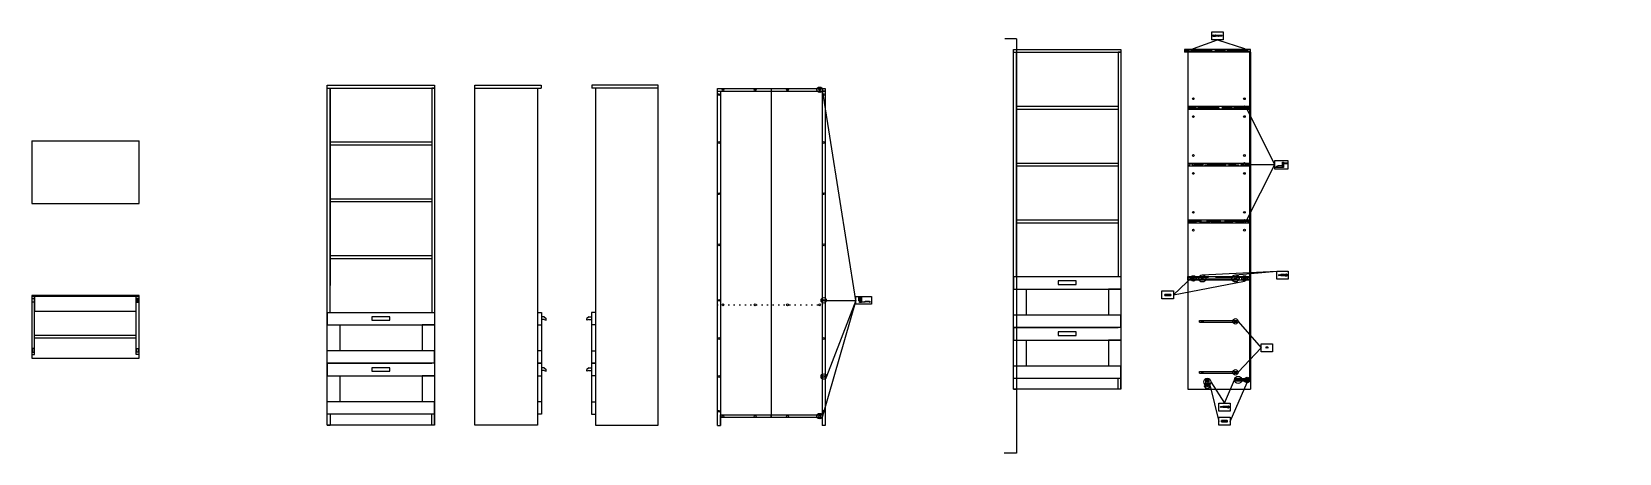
# Model space of a CAD drawing. Header units: inches. Extents: x 376 to 1263, y 170 to 405.
import ezdxf

# ---------------------------------------------------------------- set-up
doc = ezdxf.new("R2010")
doc.units = ezdxf.units.IN
doc.header["$MEASUREMENT"] = 0
doc.linetypes.add('ACAD_ISO07W100', pattern=[3, 0, -3])
for name, color, linetype in [('ingrandimenti', 2, 'Continuous'), ('sezioni', 200, 'Continuous'), ('Viti', 4, 'Continuous')]:
    doc.layers.add(name, color=color, linetype=linetype)

# ---------------------------------------------------------------- blocks, each defined once
blk = doc.blocks.new('*U1')
blk.add_lwpolyline([(0, 0), (0, 0.1), (0.05, 0), (0.12, -0.4), (0.12, -0.5), (0.07, -0.4), (0, 0)])
blk = doc.blocks.new('*U2')
at = {"layer": 'Viti', "color": 0, "linetype": 'ByBlock', "lineweight": -2, "transparency": 16777216}
for p in [(42.38, 270.66), (42.6, 270.66), (42.81, 270.66), (43.03, 270.66), (43.24, 270.66)]:
    blk.add_blockref('*U1', p, dxfattribs=at)
blk = doc.blocks.new('*U3')
blk.add_lwpolyline([(0, 0), (0, 0.1), (0.05, 0), (0.12, -0.4), (0.12, -0.5), (0.07, -0.4), (0, 0)])
blk = doc.blocks.new('*U4')
at = {"layer": 'Viti', "color": 0, "linetype": 'ByBlock', "lineweight": -2, "transparency": 16777216}
for p in [(42.38, 270.66), (42.6, 270.66), (42.81, 270.66), (43.03, 270.66), (43.24, 270.66)]:
    blk.add_blockref('*U3', p, dxfattribs=at)
blk = doc.blocks.new('*U13')
blk.add_lwpolyline([(0, 0), (0, 0.15), (0.05, 0), (0.12, -0.4), (0.13, -0.55), (0.07, -0.4), (0, 0)])
blk = doc.blocks.new('*U14')
at = {"color": 0, "linetype": 'ByBlock', "lineweight": -2, "transparency": 16777216}
for p in [(42.38, 270.66), (42.62, 270.66), (42.85, 270.66), (43.09, 270.66), (43.32, 270.66), (43.56, 270.66), (43.79, 270.66), (44.03, 270.66), (44.26, 270.66), (44.5, 270.66), (44.73, 270.66), (44.97, 270.66), (45.2, 270.66), (45.44, 270.66)]:
    blk.add_blockref('*U13', p, dxfattribs=at)
blk = doc.blocks.new('100214')
for p, q in [((40.13, 270.93), (40.13, 269.99)), ((40.15, 270.93), (40.23, 270.81)), ((40.23, 270.11), (40.15, 269.99)), ((40.23, 270.81), (40.23, 270.11)), ((40.23, 270.81), (41.51, 270.81)), ((40.23, 270.11), (41.51, 270.11)), ((41.78, 270.68), (41.55, 270.8)), ((41.86, 270.24), (41.55, 270.12)), ((41.87, 270.66), (42, 270.66)), ((42.07, 270.26), (41.95, 270.26)), ((42, 270.66), (42.06, 270.66)), ((42.14, 270.26), (42.07, 270.26)), ((42.11, 270.66), (42.3, 270.66)), ((42.37, 270.26), (42.19, 270.26)), ((42.35, 270.66), (42.53, 270.66)), ((42.61, 270.26), (42.42, 270.26)), ((42.58, 270.66), (42.77, 270.66)), ((42.84, 270.26), (42.66, 270.26)), ((42.82, 270.66), (43.01, 270.66)), ((43.08, 270.26), (42.89, 270.26)), ((43.06, 270.66), (43.24, 270.66)), ((43.31, 270.26), (43.13, 270.26)), ((43.29, 270.66), (43.48, 270.66)), ((43.55, 270.26), (43.36, 270.26)), ((43.53, 270.66), (43.71, 270.66)), ((43.78, 270.26), (43.6, 270.26)), ((43.76, 270.66), (43.95, 270.66)), ((44.02, 270.26), (43.83, 270.26)), ((44, 270.66), (44.18, 270.66)), ((44.25, 270.26), (44.07, 270.26)), ((44.23, 270.66), (44.42, 270.66)), ((44.49, 270.26), (44.3, 270.26)), ((44.47, 270.66), (44.65, 270.66)), ((44.72, 270.26), (44.54, 270.26)), ((44.7, 270.66), (44.89, 270.66)), ((44.96, 270.26), (44.77, 270.26)), ((44.94, 270.66), (45.18, 270.66)), ((45.18, 270.26), (45.01, 270.26)), ((45.23, 270.61), (45.23, 270.31))]:
    blk.add_line(p, q)
for centre, radius, start, end in [((40.14, 270.93), 0.01, 33.69007, 180), ((40.14, 269.99), 0.01, 180, 326.30993), ((41.51, 270.71), 0.1, 63.1876, 90), ((41.51, 270.21), 0.1, 270, 292.16207), ((41.87, 270.86), 0.2, 243.1876, 256.98596), ((41.94, 270.06), 0.2, 100.21286, 112.16207), ((45.18, 270.61), 0.05, 360, 90), ((45.18, 270.31), 0.05, 270, 0)]:
    blk.add_arc(centre, radius, start, end)
blk.add_blockref('*U14', (-0.55, 0))
blk = doc.blocks.new('*U18')
blk.add_lwpolyline([(0, 0), (0, 0.1), (0.05, 0), (0.12, -0.4), (0.12, -0.5), (0.07, -0.4), (0, 0)])
blk = doc.blocks.new('*U19')
at = {"color": 0, "linetype": 'ByBlock', "lineweight": -2, "transparency": 16777216}
for p in [(42.38, 270.66), (42.61, 270.66), (42.84, 270.66), (43.06, 270.66)]:
    blk.add_blockref('*U18', p, dxfattribs=at)
blk = doc.blocks.new('100347')
for p, q in [((40.13, 252.09), (40.25, 251.93)), ((40.13, 252.09), (40.13, 251.29)), ((40.25, 251.44), (40.13, 251.29)), ((40.41, 251.49), (40.38, 251.49)), ((40.57, 251.89), (40.39, 251.89)), ((40.64, 251.49), (40.46, 251.49)), ((40.79, 251.89), (40.62, 251.89)), ((40.87, 251.49), (40.69, 251.49)), ((41.02, 251.89), (40.84, 251.89)), ((41.09, 251.49), (40.92, 251.49)), ((41.16, 251.89), (41.07, 251.89)), ((41.16, 251.49), (41.14, 251.49)), ((41.21, 251.85), (41.19, 251.87)), ((41.19, 251.5), (41.21, 251.52)), ((41.23, 251.82), (41.23, 251.56))]:
    blk.add_line(p, q)
for centre, radius, start, end in [((40.38, 252.09), 0.2, 230.24315, 257.66039), ((40.38, 251.29), 0.2, 90, 129.75685), ((41.16, 251.84), 0.05, 45, 90), ((41.16, 251.54), 0.05, 270, 315), ((41.18, 251.82), 0.05, 0, 45), ((41.18, 251.56), 0.05, 315, 0)]:
    blk.add_arc(centre, radius, start, end)
blk.add_blockref('*U19', (-2.04, -18.77))

msp = doc.modelspace()

# ---------------------------------------------------------------- hatches: boundary and pattern name
h = msp.add_hatch()
h.set_pattern_fill('AR-RROOF', color=256, scale=2)
h.paths.add_polyline_path([(1057.24, 395.27), (1020.24, 395.27), (1020.24, 393.67), (1057.24, 393.67)])
h.paths.add_polyline_path([(1057.24, 393.67), (1056.74, 393.67), (1056.74, 209.77), (1057.24, 209.77)])
h = msp.add_hatch()
h.set_pattern_fill('AR-RROOF', color=256, scale=2)
h.paths.add_polyline_path([(1056.74, 363.52), (1022.24, 363.52), (1022.24, 361.92), (1056.74, 361.92)])
h.paths.add_polyline_path([(1054.24, 362.72, -1), (1053.24, 362.72, -1)], flags=16)
h.paths.add_polyline_path([(1024.74, 362.72, -1), (1025.74, 362.72, -1)], flags=16)
h.paths.add_polyline_path([(1056.74, 331.77), (1022.24, 331.77), (1022.24, 330.17), (1056.74, 330.17)])
h.paths.add_polyline_path([(1024.74, 330.97, -1), (1025.74, 330.97, -1)], flags=16)
h.paths.add_polyline_path([(1054.24, 330.97, -1), (1053.24, 330.97, -1)], flags=16)
h.paths.add_polyline_path([(1056.74, 300.02), (1022.24, 300.02), (1022.24, 298.42), (1056.74, 298.42)])
h.paths.add_polyline_path([(1024.74, 299.22, -1), (1025.74, 299.22, -1)], flags=16)
h.paths.add_polyline_path([(1054.24, 299.22, -1), (1053.24, 299.22, -1)], flags=16)
h = msp.add_hatch()
h.set_pattern_fill('AR-RROOF', color=256, scale=2)
h.paths.add_polyline_path([(1056.74, 268.27), (1022.24, 268.27), (1022.24, 266.27), (1056.74, 266.27)])
h.paths.add_polyline_path([(1049.24, 267.27, -1), (1048.24, 267.27, -1)], flags=16)
h.paths.add_polyline_path([(1029.74, 267.27, -1), (1030.74, 267.27, -1)], flags=16)
h.paths.add_polyline_path([(1054.24, 267.27, -1), (1053.24, 267.27, -1)], flags=16)
h.paths.add_polyline_path([(1024.74, 267.27, -1), (1025.74, 267.27, -1)], flags=16)
h.paths.add_polyline_path([(1033.8, 211.27), (1032.3, 211.27), (1032.3, 205.27), (1033.8, 205.27)])
h.paths.add_polyline_path([(1033.35, 207.07, -1), (1032.75, 207.07, -1)], flags=16)
h.paths.add_polyline_path([(1032.75, 209.47, -1), (1033.35, 209.47, -1)], flags=16)
h.paths.add_polyline_path([(1056.74, 211.27), (1048.74, 211.27), (1048.74, 209.77), (1056.74, 209.77)])
h.paths.add_polyline_path([(1049.95, 210.52, -1), (1050.55, 210.52, -1)], flags=16)
h.paths.add_polyline_path([(1055.55, 210.52, -1), (1054.95, 210.52, -1)], flags=16)
at = {"ltscale": 5}
h = msp.add_hatch(dxfattribs=at)
h.set_pattern_fill('AR-RROOF', color=256, scale=5)
h.paths.add_polyline_path([(1260.23, 203.25, -0.125078), (1260.41, 203.96), (1234.73, 203.96), (1234.73, 202.46), (1260.45, 202.46, -0.138338)])
h.paths.add_polyline_path([(1243.23, 203.25, -1), (1244.23, 203.25, -1)], flags=16)
h = msp.add_hatch(dxfattribs=at)
h.set_pattern_fill('AR-RROOF', color=256, scale=5)
h.paths.add_polyline_path([(1263.13, 203.79, 0.032641), (1263.05, 203.96), (1260.41, 203.96, 0.125078), (1260.23, 203.25, 0.138338), (1260.45, 202.46), (1263.01, 202.46, 0.045696), (1263.13, 202.71)])
h.paths.add_polyline_path([(1262.23, 203.25, -1), (1261.23, 203.25, -1)], flags=16)

# ---------------------------------------------------------------- linework, layer by layer
for p, q in [((924.81, 395.27), (984.81, 395.27)), ((924.81, 205.27), (924.81, 395.27)), ((924.81, 393.67), (984.81, 393.67)), ((926.41, 268.27), (926.41, 393.67)), ((926.41, 393.67), (926.41, 283.23)), ((926.41, 393.67), (926.41, 363.52)), ((984.81, 393.67), (983.21, 393.67)), ((983.21, 393.67), (983.21, 268.27)), ((984.81, 395.27), (984.81, 205.27)), ((1057.24, 395.27), (1020.24, 395.27)), ((1020.24, 395.27), (1020.24, 393.67)), ((1057.24, 393.67), (1020.24, 393.67)), ((1022.24, 395.27), (1022.24, 395.27)), ((1022.24, 393.67), (1022.24, 205.27)), ((1057.24, 393.67), (1056.74, 393.67)), ((1057.24, 209.77), (1057.24, 395.27)), ((541.43, 375.3), (601.43, 375.3)), ((541.43, 185.3), (541.43, 375.3)), ((541.43, 373.7), (601.43, 373.7)), ((543.03, 248.3), (543.03, 373.7)), ((543.03, 373.7), (543.03, 263.26)), ((543.03, 373.7), (543.03, 343.55)), ((601.43, 373.7), (599.83, 373.7)), ((599.83, 373.7), (599.83, 248.3)), ((601.43, 375.3), (601.43, 185.3)), ((623.96, 375.3), (660.96, 375.3)), ((623.96, 185.3), (623.96, 375.3)), ((623.96, 373.7), (660.96, 373.7)), ((658.96, 375.3), (658.96, 375.3)), ((658.96, 373.7), (658.96, 185.3)), ((660.96, 375.3), (660.96, 373.7)), ((726.24, 375.3), (689.24, 375.3)), ((689.24, 375.3), (689.24, 373.7)), ((726.24, 373.7), (689.24, 373.7)), ((691.24, 375.3), (691.24, 375.3)), ((691.24, 373.7), (691.24, 185.3)), ((726.24, 185.3), (726.24, 375.3)), ((789.51, 373.51), (789.51, 189.51)), ((759.51, 371.94), (819.51, 371.94)), ((759.51, 371.94), (761.11, 371.94)), ((761.11, 371.94), (761.11, 185.01)), ((819.51, 371.94), (817.91, 371.94)), ((817.91, 371.94), (817.91, 185.01)), ((819.51, 371.94), (818.01, 371.94)), ((926.41, 363.52), (983.21, 363.52)), ((926.41, 363.52), (926.41, 361.92)), ((926.41, 361.92), (983.21, 361.92)), ((983.21, 363.52), (983.21, 361.92)), ((1022.24, 363.52), (1056.74, 363.52)), ((1022.24, 361.92), (1056.74, 361.92)), ((376.41, 344.13), (436.41, 344.13)), ((376.41, 344.13), (376.41, 309.13)), ((436.41, 309.13), (436.41, 344.13)), ((543.03, 343.55), (599.83, 343.55)), ((543.03, 343.55), (543.03, 341.95)), ((543.03, 341.95), (599.83, 341.95)), ((926.41, 331.77), (983.21, 331.77)), ((926.41, 330.17), (983.21, 330.17)), ((1022.24, 331.77), (1056.74, 331.77)), ((1022.24, 330.17), (1056.74, 330.17)), ((543.03, 311.8), (599.83, 311.8)), ((376.41, 309.13), (436.41, 309.13)), ((543.03, 310.2), (599.83, 310.2)), ((926.41, 300.02), (983.21, 300.02)), ((926.41, 298.42), (983.21, 298.42)), ((983.21, 300.02), (983.21, 298.42)), ((1022.24, 300.02), (1056.74, 300.02)), ((1022.24, 298.42), (1056.74, 298.42)), ((543.03, 280.05), (599.83, 280.05)), ((543.03, 278.45), (599.83, 278.45)), ((924.81, 239.77), (924.81, 268.27)), ((924.81, 268.27), (984.81, 268.27)), ((924.81, 268.27), (924.81, 261.27)), ((984.81, 268.27), (984.81, 239.77)), ((984.81, 268.27), (984.81, 264.27)), ((1022.24, 268.27), (1022.24, 266.27)), ((1076.71, 268.82), (1076.71, 269.39)), ((376.41, 257.77), (436.41, 257.77)), ((376.41, 257.77), (376.41, 222.77)), ((376.41, 257.77), (376.41, 257.27)), ((376.41, 257.77), (376.91, 257.77)), ((376.91, 257.77), (376.91, 257.27)), ((378.01, 224.77), (378.01, 257.27)), ((378.01, 257.27), (378.01, 249.27)), ((378.01, 257.27), (378.01, 248.97)), ((434.81, 224.77), (434.81, 257.27)), ((436.41, 257.77), (435.91, 257.77)), ((435.91, 257.77), (435.91, 257.27)), ((436.41, 222.77), (436.41, 257.77)), ((924.81, 261.27), (984.81, 261.27)), ((924.81, 261.27), (931.81, 261.27)), ((931.81, 261.27), (931.81, 246.77)), ((949.81, 265.83), (949.81, 263.83)), ((959.81, 265.83), (949.81, 265.83)), ((949.81, 263.83), (959.81, 263.83)), ((959.81, 263.83), (959.81, 265.83)), ((984.81, 261.27), (977.81, 261.27)), ((977.81, 261.27), (977.81, 246.77)), ((378.01, 248.97), (434.81, 248.97)), ((541.43, 219.8), (541.43, 248.3)), ((541.43, 248.3), (601.43, 248.3)), ((541.43, 248.3), (541.43, 241.3)), ((601.43, 248.3), (601.43, 219.8)), ((658.96, 248.3), (661.19, 248.3)), ((661.19, 248.3), (661.19, 191.3)), ((691.24, 248.3), (689.01, 248.3)), ((689.01, 248.3), (689.01, 191.3)), ((541.43, 241.3), (601.43, 241.3)), ((541.43, 241.3), (548.43, 241.3)), ((548.43, 241.3), (548.43, 226.8)), ((566.43, 245.86), (566.43, 243.86)), ((576.43, 245.86), (566.43, 245.86)), ((566.43, 243.86), (576.43, 243.86)), ((576.43, 243.86), (576.43, 245.86)), ((601.43, 241.3), (594.43, 241.3)), ((594.43, 241.3), (594.43, 226.8)), ((658.96, 241.3), (661.19, 241.3)), ((662.69, 245.86), (661.19, 245.86)), ((662.69, 244.37), (661.19, 244.37)), ((662.69, 245.86), (663.82, 244.86)), ((662.69, 244.37), (663.82, 243.86)), ((663.82, 243.86), (663.82, 244.86)), ((687.51, 245.86), (686.38, 244.86)), ((686.38, 243.86), (686.38, 244.86)), ((687.51, 244.37), (686.38, 243.86)), ((687.51, 245.86), (689.01, 245.86)), ((687.51, 244.37), (689.01, 244.37)), ((691.24, 241.3), (689.01, 241.3)), ((984.81, 246.77), (924.81, 246.77)), ((924.81, 211.27), (924.81, 239.77)), ((924.81, 239.77), (983.21, 239.77)), ((924.81, 239.77), (924.81, 232.77)), ((984.81, 239.77), (924.81, 239.77)), ((984.81, 239.77), (984.81, 246.77)), ((984.81, 239.77), (984.81, 211.27)), ((1028.74, 243.77), (1050.24, 243.77)), ((1028.74, 242.77), (1028.74, 243.77)), ((1028.74, 242.77), (1050.24, 242.77)), ((1050.24, 242.77), (1050.24, 243.77)), ((378.01, 233.97), (378.01, 235.47)), ((378.01, 235.47), (434.81, 235.47)), ((378.01, 233.97), (434.81, 233.97)), ((924.81, 232.77), (984.81, 232.77)), ((924.81, 232.77), (931.81, 232.77)), ((931.81, 232.77), (931.81, 218.27)), ((949.81, 237.33), (949.81, 235.33)), ((959.81, 237.33), (949.81, 237.33)), ((949.81, 235.33), (959.81, 235.33)), ((959.81, 235.33), (959.81, 237.33)), ((984.81, 232.77), (977.81, 232.77)), ((977.81, 232.77), (977.81, 218.27)), ((376.41, 224.77), (378.01, 224.77)), ((376.41, 222.77), (436.41, 222.77)), ((436.41, 224.77), (434.81, 224.77)), ((601.43, 226.8), (541.43, 226.8)), ((601.43, 219.8), (601.43, 226.8)), ((661.19, 226.8), (658.96, 226.8)), ((689.01, 226.8), (691.24, 226.8)), ((541.43, 191.3), (541.43, 219.8)), ((541.43, 219.8), (599.83, 219.8)), ((541.43, 219.8), (541.43, 212.8)), ((601.43, 219.8), (541.43, 219.8)), ((566.43, 217.36), (566.43, 215.36)), ((576.43, 217.36), (566.43, 217.36)), ((566.43, 215.36), (576.43, 215.36)), ((576.43, 215.36), (576.43, 217.36)), ((601.43, 219.8), (601.43, 191.3)), ((658.96, 219.8), (661.19, 219.8)), ((661.19, 219.8), (658.96, 219.8)), ((662.69, 217.36), (661.19, 217.36)), ((662.69, 215.87), (661.19, 215.87)), ((662.69, 217.36), (663.82, 216.36)), ((662.69, 215.87), (663.82, 215.36)), ((663.82, 215.36), (663.82, 216.36)), ((687.51, 217.36), (686.38, 216.36)), ((686.38, 215.36), (686.38, 216.36)), ((687.51, 215.87), (686.38, 215.36)), ((687.51, 217.36), (689.01, 217.36)), ((687.51, 215.87), (689.01, 215.87)), ((691.24, 219.8), (689.01, 219.8)), ((689.01, 219.8), (691.24, 219.8)), ((984.81, 218.27), (924.81, 218.27)), ((984.81, 211.27), (984.81, 218.27)), ((1028.74, 215.27), (1050.24, 215.27)), ((1028.74, 214.27), (1028.74, 215.27)), ((1028.74, 214.27), (1050.24, 214.27)), ((1050.24, 214.27), (1050.24, 215.27)), ((541.43, 212.8), (601.43, 212.8)), ((541.43, 212.8), (548.43, 212.8)), ((548.43, 212.8), (548.43, 198.3)), ((601.43, 212.8), (594.43, 212.8)), ((594.43, 212.8), (594.43, 198.3)), ((658.96, 212.8), (661.19, 212.8)), ((691.24, 212.8), (689.01, 212.8)), ((984.81, 211.27), (924.81, 211.27)), ((984.81, 205.27), (924.81, 205.27)), ((924.81, 205.27), (926.41, 205.27)), ((926.41, 211.27), (926.41, 205.27)), ((983.21, 205.27), (983.21, 211.27)), ((984.81, 205.27), (984.81, 211.27)), ((984.81, 205.27), (984.81, 210.27)), ((1022.24, 205.27), (1057.24, 205.27)), ((1032.3, 205.27), (1032.3, 211.27)), ((1032.3, 211.27), (1033.8, 211.27)), ((1033.8, 211.27), (1033.8, 205.27)), ((1057.24, 209.77), (1057.24, 205.27)), ((601.43, 198.3), (541.43, 198.3)), ((601.43, 191.3), (601.43, 198.3)), ((661.19, 198.3), (658.96, 198.3)), ((689.01, 198.3), (691.24, 198.3)), ((1044.28, 195.15), (1044.28, 195.72)), ((601.43, 191.3), (541.43, 191.3)), ((543.03, 191.3), (543.03, 185.3)), ((599.83, 185.3), (599.83, 191.3)), ((601.43, 185.3), (601.43, 191.3)), ((601.43, 185.3), (601.43, 190.3)), ((661.19, 191.3), (658.96, 191.3)), ((689.01, 191.3), (691.24, 191.3)), ((761.11, 185.01), (761.11, 191.01)), ((761.11, 191.01), (817.91, 191.01)), ((817.91, 191.01), (817.91, 189.51)), ((819.51, 189.51), (819.51, 185.01)), ((601.43, 185.3), (541.43, 185.3)), ((541.43, 185.3), (543.03, 185.3)), ((658.96, 185.3), (623.96, 185.3)), ((691.24, 185.3), (726.24, 185.3)), ((759.51, 185.01), (761.11, 185.01)), ((819.51, 185.01), (817.91, 185.01))]:
    msp.add_line(p, q)
at = {"linetype": 'ACAD_ISO07W100'}
msp.add_line((759.51, 252.51), (819.51, 252.51), dxfattribs=at)
for points in [[(1056.74, 393.67), (1057.24, 393.67), (1057.24, 209.77), (1056.74, 209.77)], [(1022.24, 268.27), (1056.74, 268.27), (1056.74, 266.27), (1022.24, 266.27)], [(376.41, 257.77), (376.41, 257.77), (376.41, 257.77), (376.41, 257.77)], [(1056.74, 209.77), (1048.74, 209.77), (1048.74, 211.27), (1056.74, 211.27)], [(789.51, 191.01), (817.91, 191.01), (817.91, 189.51), (789.51, 189.51)]]:
    msp.add_lwpolyline(points, close=True)
for points in [[(759.51, 185.01), (759.51, 373.51), (819.51, 373.51), (819.51, 189.51)], [(436.41, 257.27), (436.41, 257.77), (376.41, 257.77), (376.41, 257.27)], [(376.91, 257.27), (435.91, 257.27)], [(817.91, 189.51), (761.11, 189.51)]]:
    msp.add_lwpolyline(points)
for points in [[(376.72, 254.08), (376.72, 255.98, -0.414214), (376.77, 256.03), (377.67, 256.03, -0.414214), (377.72, 255.98), (377.72, 254.08, -0.414214), (377.67, 254.03), (376.77, 254.03, -0.414214)], [(436.09, 254.08), (436.09, 255.98, 0.414214), (436.04, 256.03), (435.14, 256.03, 0.414214), (435.09, 255.98), (435.09, 254.08, 0.414214), (435.14, 254.03), (436.04, 254.03, 0.414214)], [(376.72, 227.96), (376.72, 226.06, 0.414214), (376.77, 226.01), (377.67, 226.01, 0.414214), (377.72, 226.06), (377.72, 227.96, 0.414214), (377.67, 228.01), (376.77, 228.01, 0.414214)], [(436.09, 227.96), (436.09, 226.06, -0.414214), (436.04, 226.01), (435.14, 226.01, -0.414214), (435.09, 226.06), (435.09, 227.96, -0.414214), (435.14, 228.01), (436.04, 228.01, -0.414214)]]:
    msp.add_lwpolyline(points, format="xyb", close=True)
at = {"layer": 'ingrandimenti'}
for p, q in [((1025.24, 395.77), (1038.74, 400.7)), ((1038.74, 400.7), (1053.74, 395.77)), ((836.79, 255.01), (818.01, 372.72)), ((1070.83, 330.97), (1054.74, 362.72)), ((1054.74, 330.97), (1070.83, 330.97)), ((1054.74, 299.22), (1070.83, 330.97)), ((1025.24, 268.77), (1014.13, 258.11)), ((1030.24, 269.27), (1071.81, 271.27)), ((1048.74, 269.27), (1071.81, 271.27)), ((1014.13, 258.11), (1053.74, 265.77)), ((836.79, 255.01), (818.01, 190.29)), ((820.26, 255.01), (836.79, 255.01)), ((836.79, 255.01), (820.26, 212.41)), ((1050.24, 243.27), (1063.1, 228.54)), ((1063.1, 228.54), (1050.24, 214.77)), ((1034.55, 207.07), (1039.38, 187.37)), ((1035.05, 209.47), (1042.59, 197.6)), ((1042.59, 197.6), (1048.25, 210.52)), ((1045.8, 187.37), (1055.25, 209.02))]:
    msp.add_line(p, q, dxfattribs=at)
for points in [[(1035.53, 405.16), (1041.95, 405.16), (1041.95, 400.7), (1035.53, 400.7)], [(1070.83, 333.2), (1078.02, 333.2), (1078.03, 328.35), (1070.84, 328.35)], [(1071.81, 271.27), (1078.23, 271.27), (1078.23, 266.81), (1071.81, 266.81)], [(836.79, 257.24), (845.43, 257.24), (845.43, 252.78), (836.79, 252.78)], [(1007.71, 260.34), (1014.13, 260.34), (1014.13, 255.88), (1007.71, 255.88)], [(1063.1, 230.77), (1069.51, 230.77), (1069.51, 226.3), (1063.1, 226.3)], [(1039.38, 197.6), (1045.8, 197.6), (1045.8, 193.14), (1039.38, 193.14)], [(1039.38, 189.61), (1045.8, 189.61), (1045.8, 185.14), (1039.38, 185.14)]]:
    msp.add_lwpolyline(points, close=True, dxfattribs=at)
for centre, radius in [((1025.24, 394.77), 1), ((1053.74, 394.77), 1), ((816.51, 372.72), 1.5), ((1053.74, 362.72), 1), ((1053.74, 330.97), 1), ((1053.74, 299.22), 1), ((1025.24, 267.27), 1.5), ((1030.24, 267.27), 2), ((1048.74, 267.27), 2), ((1053.74, 267.27), 1.5), ((818.76, 255.01), 1.5), ((1048.74, 243.27), 1.5), ((818.76, 212.41), 1.5), ((1048.74, 214.77), 1.5), ((1033.05, 209.47), 2), ((1033.05, 207.07), 1.5), ((1050.25, 210.52), 2), ((1055.25, 210.52), 1.5), ((816.51, 190.29), 1.5)]:
    msp.add_circle(centre, radius, dxfattribs=at)
at = {"layer": 'sezioni'}
for p, q in [((926.41, 401.11), (920.01, 401.11)), ((926.41, 401.11), (926.41, 169.52)), ((926.41, 169.52), (919.62, 169.52))]:
    msp.add_line(p, q, dxfattribs=at)
at = {"layer": 'Viti'}
for p, q in [((1025.24, 395.27), (1025.24, 394.27)), ((1053.74, 394.27), (1053.74, 395.27)), ((1075.07, 329.29), (1071.07, 329.29)), ((1075.07, 330.29), (1072.57, 330.29)), ((1075.07, 329.29), (1075.07, 330.29)), ((1075.61, 332.29), (1075.61, 329.29)), ((1075.61, 331.2), (1075.61, 330.2)), ((1072.91, 268.94), (1072.91, 269.24)), ((1072.96, 269.29), (1072.98, 269.29)), ((1073.05, 268.89), (1072.96, 268.89)), ((1073.03, 269.29), (1073.2, 269.29)), ((1073.27, 268.89), (1073.1, 268.89)), ((1073.25, 269.29), (1073.41, 269.29)), ((1073.49, 268.89), (1073.32, 268.89)), ((1073.46, 269.29), (1073.63, 269.29)), ((1073.7, 268.89), (1073.54, 268.89)), ((1073.68, 269.29), (1073.85, 269.29)), ((1073.92, 268.89), (1073.75, 268.89)), ((1073.9, 269.29), (1074.06, 269.29)), ((1074.06, 268.89), (1073.97, 268.89)), ((1074.06, 268.74), (1074.06, 269.44)), ((1074.06, 269.44), (1076.31, 269.44)), ((1076.31, 268.74), (1074.06, 268.74)), ((1074.11, 269.14), (1074.11, 269.44)), ((1076.21, 269.39), (1074.11, 269.39)), ((1076.21, 269.14), (1074.11, 269.14)), ((1074.11, 268.74), (1074.11, 269.04)), ((1076.21, 269.04), (1074.11, 269.04)), ((1076.21, 268.79), (1074.11, 268.79)), ((1076.21, 269.14), (1076.21, 269.44)), ((1076.21, 268.74), (1076.21, 269.04)), ((1076.31, 268.74), (1076.31, 269.44)), ((1076.31, 269.29), (1076.61, 269.29)), ((1076.31, 268.89), (1076.61, 268.89)), ((1076.71, 269.59), (1076.71, 268.82)), ((1076.91, 269.39), (1076.71, 269.39)), ((1076.91, 268.79), (1076.71, 268.79)), ((1076.91, 268.79), (1076.91, 269.39)), ((1077.04, 268.59), (1077.04, 269.59)), ((1077.32, 269.14), (1077.04, 269.14)), ((1077.04, 269.05), (1077.32, 269.05)), ((1009.27, 257.76), (1009.27, 258.25)), ((1009.37, 258.35), (1009.37, 257.65)), ((1012.57, 258.35), (1009.37, 258.35)), ((1012.57, 258.25), (1009.37, 258.25)), ((1009.37, 258.15), (1012.57, 258.15)), ((1012.57, 258.05), (1009.37, 258.05)), ((1009.37, 257.95), (1012.57, 257.95)), ((1012.57, 257.85), (1009.37, 257.85)), ((1009.37, 257.75), (1012.57, 257.75)), ((1012.57, 257.65), (1009.37, 257.65)), ((1012.57, 258.35), (1012.57, 257.65)), ((1012.67, 257.76), (1012.67, 258.25)), ((838.35, 254.71), (838.35, 256.71)), ((838.35, 256.71), (839.85, 256.71)), ((838.35, 256.71), (838.35, 256.51)), ((838.35, 256.51), (839.85, 256.51)), ((838.35, 256.51), (838.35, 256.31)), ((838.35, 256.31), (839.85, 256.31)), ((838.35, 256.31), (838.35, 256.11)), ((838.35, 256.11), (839.85, 256.11)), ((838.35, 256.11), (838.35, 255.91)), ((838.35, 255.91), (839.85, 255.91)), ((838.35, 255.91), (838.35, 255.71)), ((838.35, 255.71), (839.85, 255.71)), ((838.35, 255.71), (838.35, 255.51)), ((838.35, 255.51), (839.85, 255.51)), ((838.35, 255.51), (838.35, 255.31)), ((838.35, 255.31), (839.85, 255.31)), ((838.35, 255.31), (838.35, 255.11)), ((838.35, 255.11), (839.85, 255.11)), ((838.35, 255.11), (838.35, 254.91)), ((838.35, 254.91), (839.85, 254.91)), ((838.35, 254.91), (838.35, 254.71)), ((838.35, 254.71), (839.85, 254.71)), ((838.85, 254.71), (839.85, 254.71)), ((838.85, 253.71), (838.85, 254.71)), ((839.85, 253.71), (838.85, 253.71)), ((839.85, 256.71), (839.85, 254.71)), ((839.85, 254.71), (839.85, 253.71)), ((839.85, 254.21), (841.47, 254.21)), ((841.47, 254.21), (841.76, 254.28)), ((841.47, 254.21), (841.73, 254.14)), ((841.73, 254.14), (841.84, 254.12)), ((841.76, 254.28), (841.84, 254.3)), ((841.95, 254.11), (841.92, 254.11)), ((841.98, 254.31), (841.93, 254.31)), ((843.28, 254.11), (841.95, 254.11)), ((843.31, 254.31), (841.98, 254.31)), ((843.38, 254.11), (843.28, 254.11)), ((843.41, 254.31), (843.31, 254.31)), ((843.52, 254.11), (843.41, 254.11)), ((843.55, 254.31), (843.45, 254.31)), ((843.65, 254.11), (843.55, 254.11)), ((843.69, 254.31), (843.59, 254.31)), ((843.79, 254.11), (843.69, 254.11)), ((843.83, 254.31), (843.72, 254.31)), ((843.93, 254.11), (843.83, 254.11)), ((843.96, 254.31), (843.86, 254.31)), ((844.07, 254.11), (843.96, 254.11)), ((844.1, 254.31), (844, 254.31)), ((844.2, 254.11), (844.1, 254.11)), ((844.24, 254.31), (844.14, 254.31)), ((844.3, 254.11), (844.24, 254.11)), ((844.3, 254.31), (844.27, 254.31)), ((844.47, 254.61), (844.39, 254.37)), ((844.39, 254.05), (844.47, 253.81)), ((844.47, 254.61), (844.47, 253.81)), ((1040.48, 195.27), (1040.48, 195.57)), ((1040.53, 195.62), (1040.56, 195.62)), ((1040.63, 195.22), (1040.53, 195.22)), ((1040.61, 195.62), (1040.77, 195.62)), ((1040.84, 195.22), (1040.68, 195.22)), ((1040.82, 195.62), (1040.99, 195.62)), ((1041.06, 195.22), (1040.89, 195.22)), ((1041.04, 195.62), (1041.2, 195.62)), ((1041.28, 195.22), (1041.11, 195.22)), ((1041.25, 195.62), (1041.42, 195.62)), ((1041.49, 195.22), (1041.33, 195.22)), ((1041.47, 195.62), (1041.63, 195.62)), ((1041.63, 195.22), (1041.54, 195.22)), ((1041.63, 195.07), (1041.63, 195.77)), ((1041.63, 195.77), (1043.88, 195.77)), ((1041.68, 195.47), (1041.68, 195.77)), ((1043.78, 195.72), (1041.68, 195.72)), ((1043.78, 195.47), (1041.68, 195.47)), ((1041.68, 195.07), (1041.68, 195.37)), ((1043.78, 195.37), (1041.68, 195.37)), ((1043.78, 195.12), (1041.68, 195.12)), ((1043.78, 195.47), (1043.78, 195.77)), ((1043.78, 195.07), (1043.78, 195.37)), ((1043.88, 195.07), (1043.88, 195.77)), ((1043.88, 195.62), (1044.19, 195.62)), ((1043.88, 195.22), (1044.19, 195.22)), ((1044.28, 195.92), (1044.28, 195.15)), ((1044.48, 195.72), (1044.28, 195.72)), ((1044.48, 195.12), (1044.29, 195.12)), ((1044.48, 195.12), (1044.48, 195.72)), ((1044.61, 194.92), (1044.61, 195.92)), ((1044.9, 195.47), (1044.61, 195.47)), ((1044.61, 195.38), (1044.9, 195.38)), ((1040.89, 187.18), (1040.89, 187.67)), ((1040.99, 187.77), (1040.99, 187.07)), ((1044.19, 187.77), (1040.99, 187.77)), ((1044.19, 187.67), (1040.99, 187.67)), ((1040.99, 187.57), (1044.19, 187.57)), ((1044.19, 187.47), (1040.99, 187.47)), ((1040.99, 187.37), (1044.19, 187.37)), ((1044.19, 187.27), (1040.99, 187.27)), ((1040.99, 187.17), (1044.19, 187.17)), ((1044.19, 187.07), (1040.99, 187.07)), ((1043.88, 195.07), (1041.63, 195.07)), ((1044.19, 187.77), (1044.19, 187.07)), ((1044.29, 187.18), (1044.29, 187.67))]:
    msp.add_line(p, q, dxfattribs=at)
for points in [[(1075.61, 329.29), (1075.07, 329.29), (1075.07, 332.29), (1075.61, 332.29)], [(1075.61, 331.85), (1077.61, 331.85), (1077.61, 331.35), (1075.61, 331.35)]]:
    msp.add_lwpolyline(points, close=True, dxfattribs=at)
for points in [[(1077.41, 269.59), (1077.41, 268.59), (1076.61, 268.59), (1076.61, 269.59), (1077.41, 269.59)], [(1076.79, 268.74), (1076.86, 268.74)], [(1076.95, 268.82), (1076.95, 269.59)], [(1077.04, 269.59), (1077.04, 269.5), (1077.32, 269.5)], [(1077.04, 268.59), (1077.04, 268.68), (1077.32, 268.68)], [(1077.41, 269.59), (1077.32, 269.59), (1077.32, 268.59)], [(843.45, 254.31), (843.44, 254.36), (843.41, 254.31), (843.38, 254.11), (843.38, 254.06), (843.41, 254.11), (843.45, 254.31)], [(843.59, 254.31), (843.58, 254.36), (843.55, 254.31), (843.52, 254.11), (843.52, 254.06), (843.55, 254.11), (843.59, 254.31)], [(843.72, 254.31), (843.71, 254.36), (843.69, 254.31), (843.65, 254.11), (843.66, 254.06), (843.69, 254.11), (843.72, 254.31)], [(843.86, 254.31), (843.85, 254.36), (843.83, 254.31), (843.79, 254.11), (843.8, 254.06), (843.83, 254.11), (843.86, 254.31)], [(844, 254.31), (843.99, 254.36), (843.96, 254.31), (843.93, 254.11), (843.93, 254.06), (843.96, 254.11), (844, 254.31)], [(844.14, 254.31), (844.13, 254.36), (844.1, 254.31), (844.07, 254.11), (844.07, 254.06), (844.1, 254.11), (844.14, 254.31)], [(844.27, 254.31), (844.26, 254.36), (844.24, 254.31), (844.2, 254.11), (844.21, 254.06), (844.24, 254.11), (844.27, 254.31)], [(1044.99, 195.92), (1044.99, 194.92), (1044.19, 194.92), (1044.19, 195.92), (1044.99, 195.92)], [(1044.52, 195.15), (1044.52, 195.92)], [(1044.61, 195.92), (1044.61, 195.83), (1044.9, 195.83)], [(1044.99, 195.92), (1044.9, 195.92), (1044.9, 194.92)], [(1044.36, 195.07), (1044.44, 195.07)], [(1044.61, 194.92), (1044.61, 195.01), (1044.9, 195.01)]]:
    msp.add_lwpolyline(points, dxfattribs=at)
for centre, radius in [((762.51, 372.72), 0.5), ((780.51, 372.72), 0.5), ((798.51, 372.72), 0.5), ((816.51, 372.72), 0.5), ((760.26, 370.01), 0.5), ((818.76, 369.94), 0.5), ((1025.24, 367.72), 0.5), ((1053.74, 367.72), 0.5), ((1025.24, 362.72), 0.5), ((1025.24, 357.72), 0.5), ((1053.74, 362.72), 0.5), ((1053.74, 357.72), 0.5), ((760.26, 343.21), 0.5), ((818.76, 343.21), 0.5), ((1025.24, 335.97), 0.5), ((1025.24, 330.97), 0.5), ((1053.74, 335.97), 0.5), ((1053.74, 330.97), 0.5), ((1025.24, 325.97), 0.5), ((1053.74, 325.97), 0.5), ((760.26, 314.61), 0.5), ((818.76, 314.61), 0.5), ((1025.24, 304.22), 0.5), ((1053.74, 304.22), 0.5), ((1025.24, 299.22), 0.5), ((1025.24, 294.22), 0.5), ((1053.74, 299.22), 0.5), ((1053.74, 294.22), 0.5), ((760.26, 286.01), 0.5), ((818.76, 286.01), 0.5), ((1025.24, 267.27), 0.5), ((1030.24, 267.27), 0.5), ((1048.74, 267.27), 0.5), ((1053.74, 267.27), 0.5), ((760.26, 255.01), 0.5), ((762.51, 252.51), 0.5), ((780.51, 252.51), 0.5), ((798.51, 252.51), 0.5), ((816.51, 252.51), 0.5), ((818.76, 255.01), 0.5), ((1030.24, 243.27), 0.5), ((1048.74, 243.27), 0.5), ((760.26, 233.71), 0.5), ((818.76, 233.71), 0.5), ((760.26, 212.41), 0.5), ((818.76, 212.41), 0.5), ((1030.24, 214.77), 0.5), ((1048.74, 214.77), 0.5), ((1033.05, 209.47), 0.3), ((1033.05, 207.07), 0.3), ((1050.25, 210.52), 0.3), ((1055.25, 210.52), 0.3), ((760.26, 193.01), 0.5), ((762.51, 190.29), 0.5), ((780.51, 190.29), 0.5), ((798.51, 190.29), 0.5), ((816.51, 190.29), 0.5), ((818.76, 193.01), 0.5)]:
    msp.add_circle(centre, radius, dxfattribs=at)
for centre, radius, start, end in [((1072.96, 269.24), 0.05, 90, 180), ((1072.96, 268.94), 0.05, 180, 270), ((841.92, 253.99), 0.314, 87.31299, 105.04747), ((841.93, 254.45), 0.348, 255.22809, 265.5061), ((841.92, 254.41), 0.3, 266.60301, 270), ((844.3, 254.41), 0.1, 270, 336.98803), ((844.3, 254.01), 0.1, 23.01197, 90), ((1040.53, 195.57), 0.05, 90, 180), ((1040.53, 195.27), 0.05, 180, 270)]:
    msp.add_arc(centre, radius, start, end, dxfattribs=at)
for points in [[(1071.07, 329.29), (1071.56, 329.84), (1072.05, 330.31), (1072.64, 330.29)], [(1076.86, 268.74), (1076.9, 268.74), (1076.95, 268.79), (1076.95, 268.82)], [(1009.27, 258.25), (1009.27, 258.3), (1009.32, 258.35), (1009.37, 258.35)], [(1009.37, 257.65), (1009.32, 257.65), (1009.27, 257.71), (1009.27, 257.76)], [(1012.67, 258.25), (1012.67, 258.3), (1012.62, 258.35), (1012.57, 258.35)], [(1012.57, 257.65), (1012.62, 257.65), (1012.67, 257.71), (1012.67, 257.76)], [(1044.44, 195.07), (1044.48, 195.07), (1044.52, 195.12), (1044.52, 195.15)], [(1040.89, 187.67), (1040.89, 187.72), (1040.94, 187.77), (1040.99, 187.77)], [(1040.99, 187.07), (1040.94, 187.07), (1040.89, 187.13), (1040.89, 187.18)], [(1044.29, 187.67), (1044.29, 187.72), (1044.24, 187.77), (1044.19, 187.77)], [(1044.19, 187.07), (1044.24, 187.07), (1044.29, 187.13), (1044.29, 187.18)]]:
    msp.add_open_spline(points, degree=3, dxfattribs=at)

# ---------------------------------------------------------------- block references
for name, p in [('100214', (996.01, 132.5)), ('100347', (1025.62, -23.05))]:
    msp.add_blockref(name, p, dxfattribs=at)
at = {"layer": 'Viti', "rotation": 180}
for name, p in [('*U2', (1116.35, 539.55)), ('*U4', (1083.92, 465.88))]:
    msp.add_blockref(name, p, dxfattribs=at)

doc.saveas('drawing.dxf')
